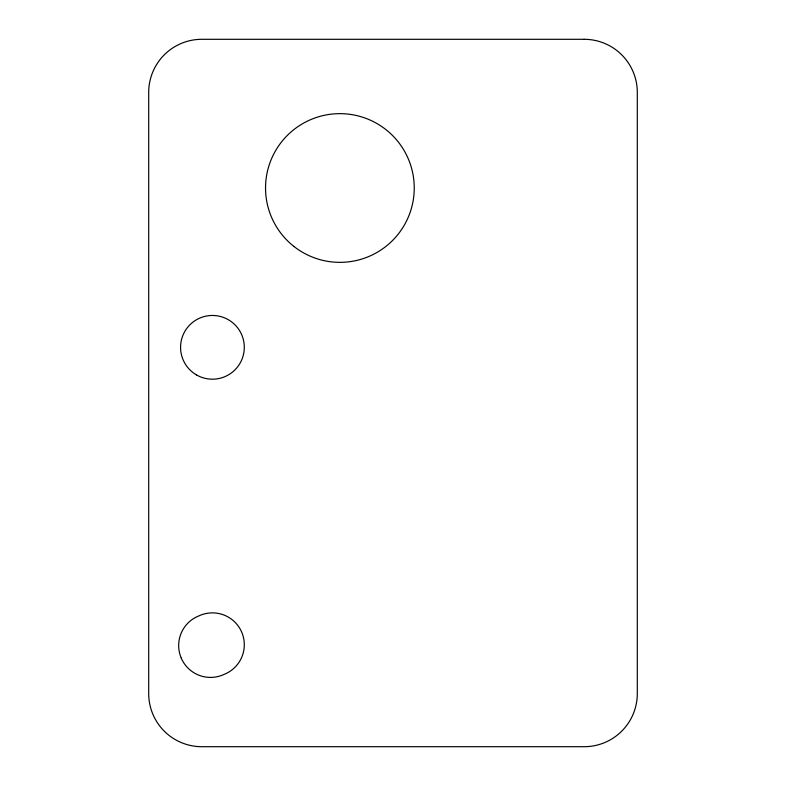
<?xml version="1.0" encoding="UTF-8"?>
<svg xmlns="http://www.w3.org/2000/svg" width="786" height="786" viewBox="0 0 786 786"><rect width="100%" height="100%" fill="white"/><g stroke="black" fill="none" stroke-linecap="round" stroke-linejoin="round"><path stroke-width="1.18" d="M584.185 39.3L201.815 39.3A53.104 53.104 0 0 0 148.701 92.404L148.701 693.596A53.104 53.104 0 0 0 201.815 746.7L584.185 746.7A53.104 53.104 0 0 0 637.299 693.596L637.299 92.404A53.104 53.104 0 0 0 584.185 39.3M196.5 374.922A31.862 31.862 0 0 0 244.299 347.324A31.862 31.862 0 0 0 196.5 319.735A31.862 31.862 0 0 0 196.5 374.922M181.252 658.128A31.862 31.862 0 0 0 224.049 674.408A31.862 31.862 0 0 0 241.715 632.16A31.862 31.862 0 0 0 198.917 615.88A31.862 31.862 0 0 0 181.252 658.128M293.895 246.421A74.356 74.356 0 0 0 413.485 198.622A74.356 74.356 0 0 0 312.297 118.961A74.356 74.356 0 0 0 293.895 246.421"/></g></svg>
